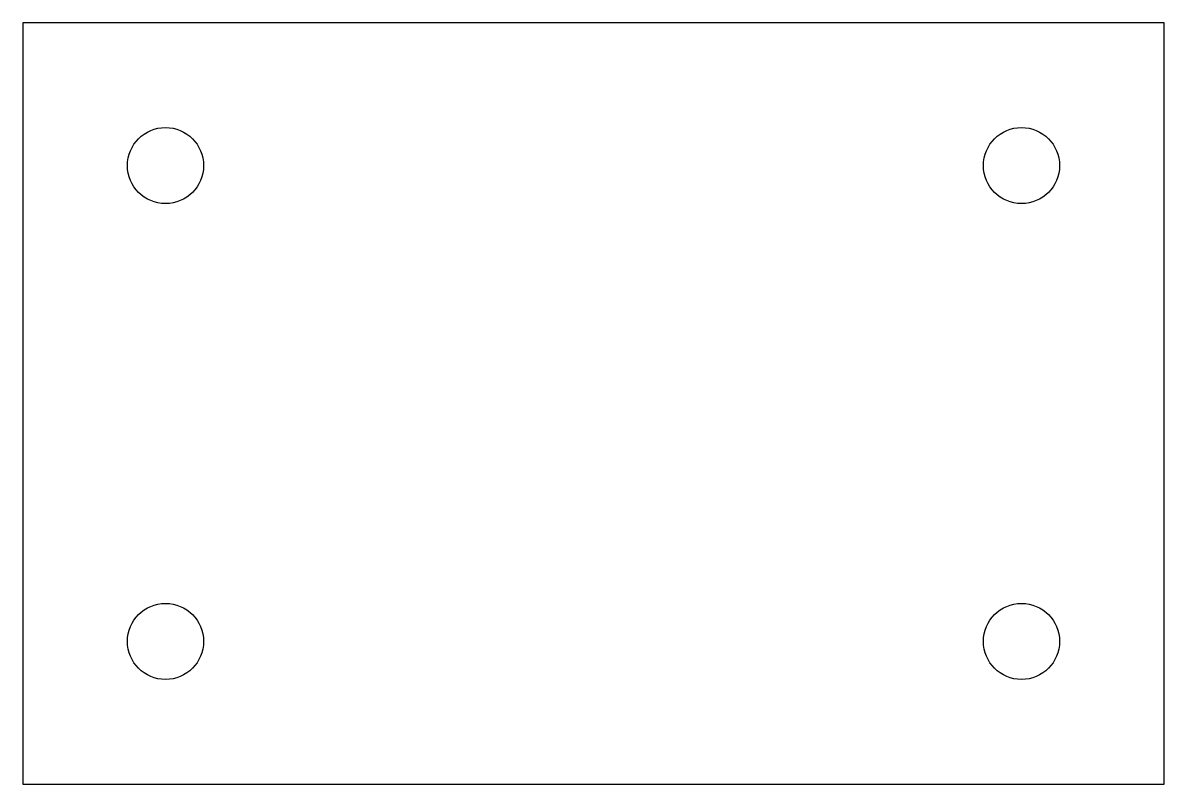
# Model space of a CAD drawing. Header units: millimetres. Extents: x 0 to 120, y 0 to 80.
import ezdxf

# ---------------------------------------------------------------- set-up
doc = ezdxf.new("R2010")
doc.units = ezdxf.units.MM
doc.layers.get('0').update_dxf_attribs({"linetype": 'CONTINUOUS'})

msp = doc.modelspace()

# ---------------------------------------------------------------- linework, layer by layer
msp.add_lwpolyline([(0, 0), (120, 0), (120, 80), (0, 80)], close=True)
for centre in [(15, 65), (105, 65), (15, 15), (105, 15)]:
    msp.add_circle(centre, 4)

doc.saveas('drawing.dxf')
